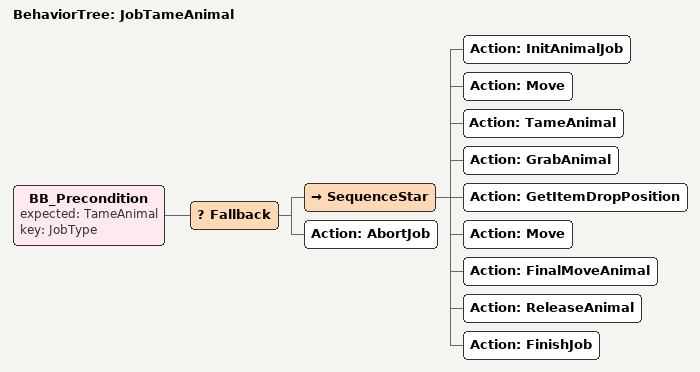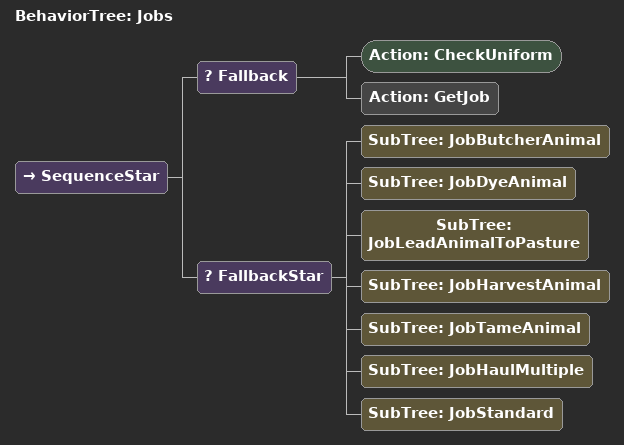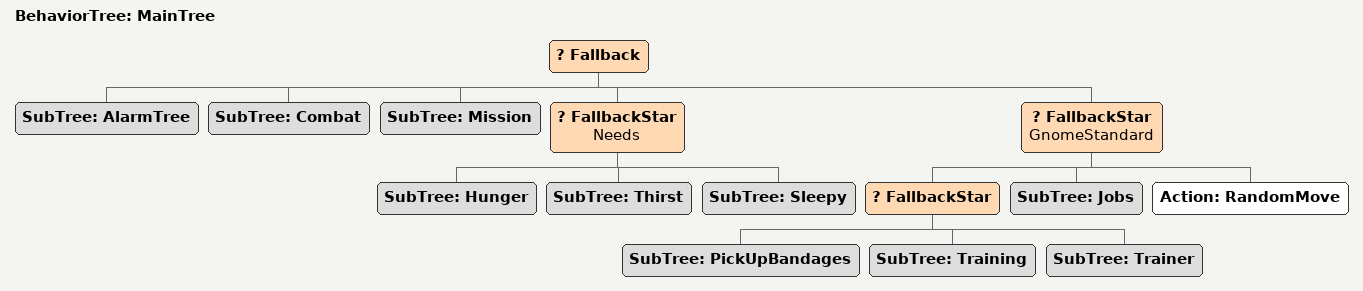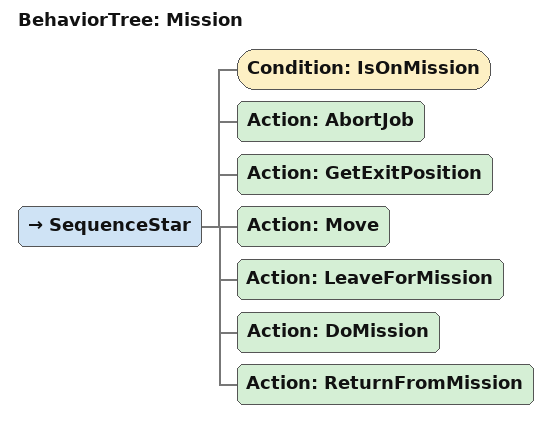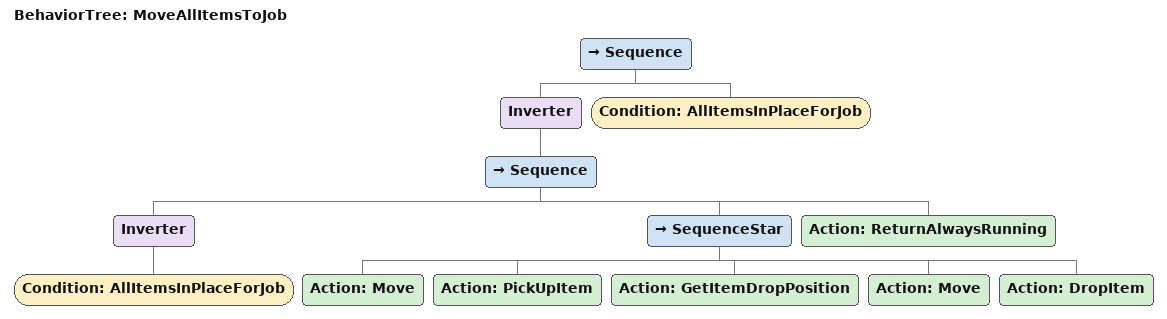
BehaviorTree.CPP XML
<BehaviorTree ID="JobTameAnimal">
    <BB_Precondition expected="TameAnimal" key="JobType">
        <Fallback>
            <SequenceStar>
                <Action ID="InitAnimalJob"/>
                <Action ID="Move"/>
                <Action ID="TameAnimal"/>
                <Action ID="GrabAnimal"/>
                <Action ID="GetItemDropPosition"/>
                <Action ID="Move"/>
                <Action ID="FinalMoveAnimal"/>
                <Action ID="ReleaseAnimal"/>
                <Action ID="FinishJob"/>
            </SequenceStar>
            <Action ID="AbortJob"/>
        </Fallback>
    </BB_Precondition>
</BehaviorTree>

<BehaviorTree ID="Jobs">
    <SequenceStar>
        <Fallback>
            <Action ID="CheckUniform"/>
            <Action ID="GetJob"/>
        </Fallback>
        <FallbackStar>
            <SubTree ID="JobButcherAnimal"/>
            <SubTree ID="JobDyeAnimal"/>
            <SubTree ID="JobLeadAnimalToPasture"/>
            <SubTree ID="JobHarvestAnimal"/>
            <SubTree ID="JobTameAnimal"/>
            <SubTree ID="JobHaulMultiple"/>
            <SubTree ID="JobStandard"/>
        </FallbackStar>
    </SequenceStar>
</BehaviorTree>

<BehaviorTree ID="MainTree">
    <Fallback>
        <SubTree ID="AlarmTree"/>
        <SubTree ID="Combat"/>
        <SubTree ID="Mission"/>
        <FallbackStar name="Needs">
            <SubTree ID="Hunger"/>
            <SubTree ID="Thirst"/>
            <SubTree ID="Sleepy"/>
        </FallbackStar>
        <FallbackStar name="GnomeStandard">
            <FallbackStar>
                <SubTree ID="PickUpBandages"/>
                <SubTree ID="Training"/>
                <SubTree ID="Trainer"/>
            </FallbackStar>
            <SubTree ID="Jobs"/>
            <Action ID="RandomMove"/>
        </FallbackStar>
    </Fallback>
</BehaviorTree>

<BehaviorTree ID="Mission">
    <SequenceStar>
        <Condition ID="IsOnMission"/>
        <Action ID="AbortJob"/>
        <Action ID="GetExitPosition"/>
        <Action ID="Move"/>
        <Action ID="LeaveForMission"/>
        <Action ID="DoMission"/>
        <Action ID="ReturnFromMission"/>
    </SequenceStar>
</BehaviorTree>

<BehaviorTree ID="MoveAllItemsToJob">
    <Sequence>
        <Inverter>
            <Sequence>
                <Inverter>
                    <Condition ID="AllItemsInPlaceForJob"/>
                </Inverter>
                <SequenceStar>
                    <Action ID="Move"/>
                    <Action ID="PickUpItem"/>
                    <Action ID="GetItemDropPosition"/>
                    <Action ID="Move"/>
                    <Action ID="DropItem"/>
                </SequenceStar>
                <Action ID="ReturnAlwaysRunning"/>
            </Sequence>
        </Inverter>
        <Condition ID="AllItemsInPlaceForJob"/>
    </Sequence>
</BehaviorTree>
